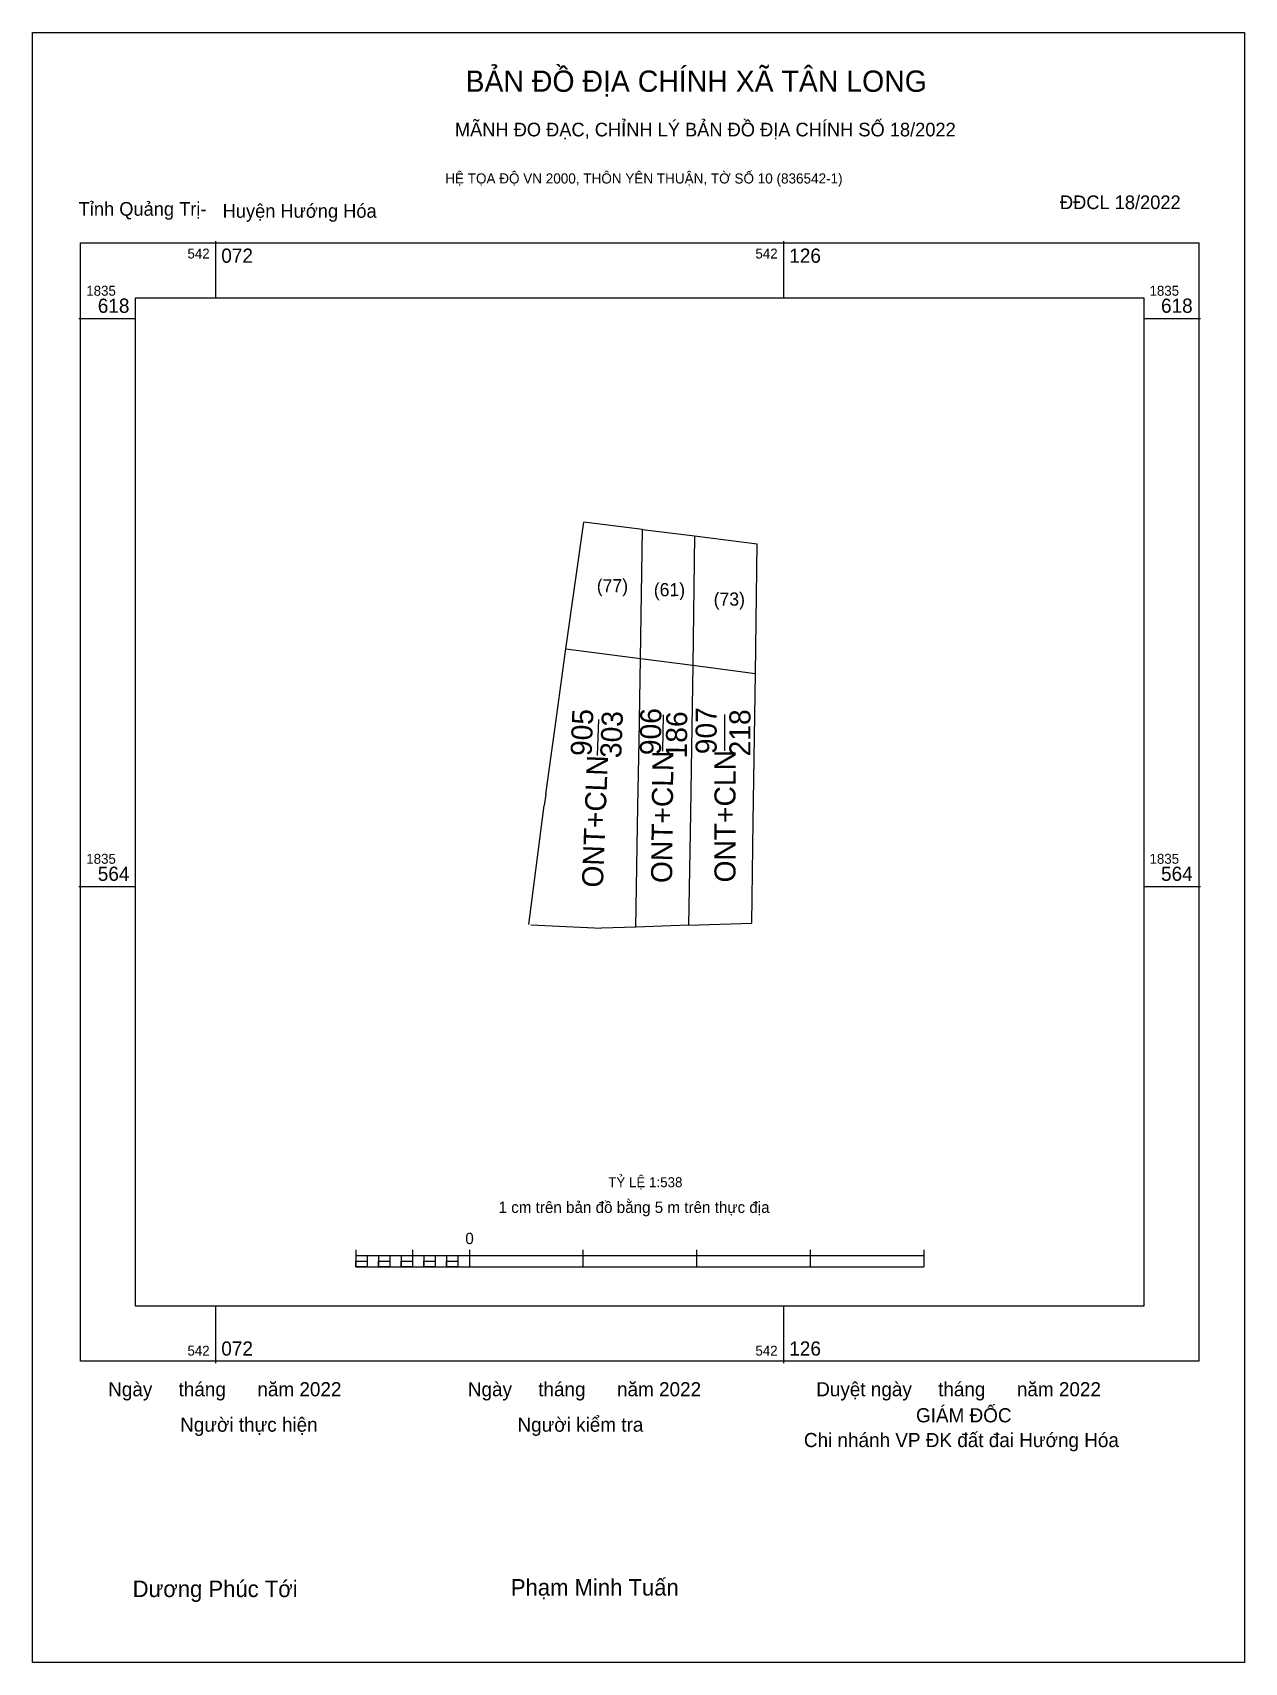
# Model space of a CAD drawing. Extents: x 542055 to 542170, y 1835491 to 1835646.
import ezdxf

# ---------------------------------------------------------------- set-up
doc = ezdxf.new("R2010")
doc.units = 0
for name, color, linetype in [('Level 10', 7, 'Continuous'), ('Level 13', 7, 'Continuous'), ('Level 15', 7, 'Continuous'), ('Level 30', 7, 'Continuous'), ('Level 6', 7, 'Continuous'), ('Level 62', 7, 'Continuous'), ('Level 63', 7, 'Continuous'), ('Level 9', 7, 'Continuous'), ('NhanGiaoThongThuyHe', 7, 'Continuous'), ('NhanTuCan', 7, 'Continuous'), ('tlbdKhongIn', 7, 'Continuous'), ('tlbdKhungInTrang1', 7, 'Continuous'), ('tlbdTemplate', 7, 'Continuous')]:
    doc.layers.add(name, color=color, linetype=linetype)

msp = doc.modelspace()

# ---------------------------------------------------------------- linework, layer by layer
at = {"layer": 'Level 10'}
msp.add_lwpolyline([(542112.62, 1835586.15), (542112.8, 1835598.39), (542117.76, 1835597.77), (542117.58, 1835585.5), (542117.46, 1835577.69), (542117.36, 1835571.44), (542117.19, 1835560.83), (542112.19, 1835560.66), (542112.38, 1835572.09), (542112.49, 1835578.34)], close=True, dxfattribs=at)
msp.add_lwpolyline([(542112.62, 1835586.15), (542112.8, 1835598.39), (542117.76, 1835597.77), (542117.58, 1835585.5), (542117.46, 1835577.69), (542117.36, 1835571.44), (542117.19, 1835560.83), (542112.19, 1835560.66), (542112.38, 1835572.09), (542112.49, 1835578.34)], close=True, dxfattribs=at)
at = {"layer": 'Level 13'}
msp.add_line((542114.75, 1835577.34), (542114.79, 1835580.78), dxfattribs=at)
at = {"layer": 'Level 15'}
msp.add_lwpolyline([(542054.93, 1835645.53), (542169.93, 1835645.53), (542169.93, 1835490.88), (542054.93, 1835490.88)], close=True, dxfattribs=at)
at = {"layer": 'Level 30'}
for p, q in [((542105.55, 1835587.07), (542112.62, 1835586.15)), ((542112.62, 1835586.15), (542117.58, 1835585.5))]:
    msp.add_line(p, q, dxfattribs=at)
msp.add_lwpolyline([(542117.58, 1835585.5), (542123.53, 1835584.73), (542123.53, 1835584.73)], dxfattribs=at)
at = {"layer": 'Level 62'}
msp.add_lwpolyline([(542064.71, 1835620.35), (542160.39, 1835620.35), (542160.39, 1835524.67), (542064.71, 1835524.67)], close=True, dxfattribs=at)
at = {"layer": 'Level 63'}
for p, q in [((542072.3, 1835625.74), (542072.3, 1835620.35)), ((542126.2, 1835625.74), (542126.2, 1835620.35)), ((542059.32, 1835618.4), (542064.71, 1835618.4)), ((542160.39, 1835618.4), (542165.78, 1835618.4)), ((542059.32, 1835564.5), (542064.71, 1835564.5)), ((542160.39, 1835564.5), (542165.78, 1835564.5)), ((542085.6, 1835530.03), (542085.6, 1835528.41)), ((542090.99, 1835530.03), (542090.99, 1835528.41)), ((542096.38, 1835530.03), (542096.38, 1835528.41)), ((542107.16, 1835530.03), (542107.16, 1835528.41)), ((542117.94, 1835530.03), (542117.94, 1835528.41)), ((542128.72, 1835530.03), (542128.72, 1835528.41)), ((542139.5, 1835530.03), (542139.5, 1835528.41)), ((542085.6, 1835529.49), (542139.5, 1835529.49)), ((542085.6, 1835528.41), (542139.5, 1835528.41)), ((542086.68, 1835529.49), (542086.68, 1835528.41)), ((542087.76, 1835529.49), (542087.76, 1835528.41)), ((542088.83, 1835529.49), (542088.83, 1835528.41)), ((542089.91, 1835529.49), (542089.91, 1835528.41)), ((542090.99, 1835529.49), (542090.99, 1835528.41)), ((542092.07, 1835529.49), (542092.07, 1835528.41)), ((542093.15, 1835529.49), (542093.15, 1835528.41)), ((542094.22, 1835529.49), (542094.22, 1835528.41)), ((542095.3, 1835529.49), (542095.3, 1835528.41)), ((542096.38, 1835529.49), (542096.38, 1835528.41)), ((542072.3, 1835524.67), (542072.3, 1835519.28)), ((542126.2, 1835524.67), (542126.2, 1835519.28))]:
    msp.add_line(p, q, dxfattribs=at)
for points in [[(542059.49, 1835625.57), (542165.61, 1835625.57), (542165.61, 1835519.45), (542059.49, 1835519.45)], [(542085.6, 1835528.95), (542086.68, 1835528.95), (542086.68, 1835528.41), (542085.6, 1835528.41)], [(542085.6, 1835528.95), (542086.68, 1835528.95), (542086.68, 1835528.41), (542085.6, 1835528.41)], [(542087.76, 1835528.95), (542088.83, 1835528.95), (542088.83, 1835528.41), (542087.76, 1835528.41)], [(542089.91, 1835528.95), (542090.99, 1835528.95), (542090.99, 1835528.41), (542089.91, 1835528.41)], [(542092.07, 1835528.95), (542093.15, 1835528.95), (542093.15, 1835528.41), (542092.07, 1835528.41)], [(542094.22, 1835528.95), (542095.3, 1835528.95), (542095.3, 1835528.41), (542094.22, 1835528.41)]]:
    msp.add_lwpolyline(points, close=True, dxfattribs=at)
at = {"layer": 'Level 9'}
for p, q in [((542112.8, 1835598.39), (542107.23, 1835599.09)), ((542103.63, 1835573.25), (542103.48, 1835572.18))]:
    msp.add_line(p, q, dxfattribs=at)
at = {"layer": 'NhanGiaoThongThuyHe'}
for p, q in [((542105.55, 1835587.07), (542107.23, 1835599.09)), ((542117.76, 1835597.77), (542123.71, 1835597.02)), ((542123.53, 1835584.73), (542123.71, 1835597.02)), ((542104.48, 1835579.4), (542105.55, 1835587.07)), ((542123.33, 1835570.65), (542123.53, 1835584.73)), ((542103.63, 1835573.25), (542104.48, 1835579.4)), ((542102.03, 1835560.89), (542103.48, 1835572.18)), ((542123.19, 1835561.04), (542123.33, 1835570.65)), ((542102.22, 1835560.88), (542108.92, 1835560.54)), ((542117.19, 1835560.83), (542123.19, 1835561.04)), ((542112.19, 1835560.66), (542108.92, 1835560.54))]:
    msp.add_line(p, q, dxfattribs=at)
at = {"layer": 'NhanTuCan'}
for p, q in [((542108.54, 1835576.92), (542108.68, 1835580.36)), ((542114.75, 1835577.34), (542114.79, 1835580.78)), ((542120.64, 1835577.38), (542120.64, 1835580.82))]:
    msp.add_line(p, q, dxfattribs=at)

# ---------------------------------------------------------------- texts
at = {"layer": 'Level 6'}
msp.add_text('TỶ LỆ 1:538', height=0.9475, dxfattribs=at).set_placement((542109.56, 1835535.97))
at = {"layer": 'Level 63'}
for s, height, p in [('BẢN ĐỒ ĐỊA CHÍNH XÃ TÂN LONG', 2.0178, (542096.02, 1835639.91)), ('MÃNH ĐO ĐẠC, CHỈNH LÝ BẢN ĐỒ ĐỊA CHÍNH SỐ 18/2022', 1.2948, (542095.01, 1835635.68)), ('HỆ TỌA ĐỘ VN 2000, THÔN YÊN THUẬN, TỜ SỐ 10 (836542-1)', 0.9585, (542094.09, 1835631.21)), ('542', 0.943, (542069.63, 1835624.09)), ('072', 1.347, (542072.84, 1835623.69)), ('542', 0.943, (542123.53, 1835624.09)), ('126', 1.347, (542126.74, 1835623.69)), ('1835', 0.943, (542060.03, 1835620.56)), ('1835', 0.943, (542160.93, 1835620.56)), ('618', 1.347, (542061.12, 1835618.94)), ('618', 1.347, (542162.02, 1835618.94)), ('1835', 0.943, (542060.03, 1835566.66)), ('1835', 0.943, (542160.93, 1835566.66)), ('564', 1.347, (542061.12, 1835565.04)), ('564', 1.347, (542162.02, 1835565.04)), ('1 cm trên bản đồ bằng 5 m trên thực địa', 1.078, (542099.15, 1835533.53)), ('0', 1.08, (542096, 1835530.57)), ('542', 0.943, (542069.63, 1835519.99)), ('072', 1.347, (542072.84, 1835519.99)), ('542', 0.943, (542123.53, 1835519.99)), ('126', 1.347, (542126.74, 1835519.99)), ('Ngày     tháng      năm 2022', 1.3412, (542062.11, 1835516.13)), ('Ngày     tháng      năm 2022', 1.3412, (542096.24, 1835516.13)), ('Duyệt ngày     tháng      năm 2022', 1.3412, (542129.3, 1835516.13)), ('GIÁM ĐỐC', 1.341, (542138.77, 1835513.66)), ('Người thực hiện', 1.3412, (542068.94, 1835512.77)), ('Người kiểm tra', 1.3412, (542100.95, 1835512.77)), ('Chi nhánh VP ĐK đất đai Hướng Hóa', 1.3412, (542128.13, 1835511.31)), ('Phạm Minh Tuấn', 1.5644, (542100.32, 1835497.22)), ('Dương Phúc Tới', 1.5644, (542064.43, 1835497.08))]:
    msp.add_text(s, height=height, dxfattribs=at).set_placement(p)
at = {"layer": 'Level 9'}
for s, p in [('Tỉnh Quảng Trị-', (542059.31, 1835628.15)), ('Huyện Hướng Hóa', (542072.97, 1835627.96)), ('ĐĐCL 18/2022', (542152.43, 1835628.78))]:
    msp.add_text(s, height=1.2948, dxfattribs=at).set_placement(p)
at = {"layer": 'NhanTuCan'}
for s, rotation, p in [('905', 87.7336, (542107.98, 1835576.85)), ('906', 89.3974, (542114.56, 1835576.96)), ('907', 90, (542119.85, 1835577.06))]:
    msp.add_text(s, height=2, rotation=rotation, dxfattribs=at).set_placement(p)
at = {"layer": 'tlbdKhongIn'}
for s, rotation, p in [('303', 87.7336, (542110.79, 1835576.66)), ('186', 89.3974, (542117.02, 1835576.65)), ('218', 90, (542123.06, 1835576.85))]:
    msp.add_text(s, height=2, rotation=rotation, dxfattribs=at).set_placement(p)
at = {"layer": 'tlbdKhungInTrang1'}
for s, p in [('(77)', (542108.48, 1835592.4)), ('(61)', (542113.89, 1835592.03)), ('(73)', (542119.57, 1835591.13))]:
    msp.add_text(s, height=1.25, rotation=0.6511, dxfattribs=at).set_placement(p)
at = {"layer": 'tlbdTemplate'}
for rotation, p in [(87.7336, (542109.05, 1835564.37)), (89.3974, (542115.62, 1835564.82)), (90, (542121.64, 1835564.89))]:
    msp.add_text('ONT+CLN', height=2, rotation=rotation, dxfattribs=at).set_placement(p)

doc.saveas('drawing.dxf')
